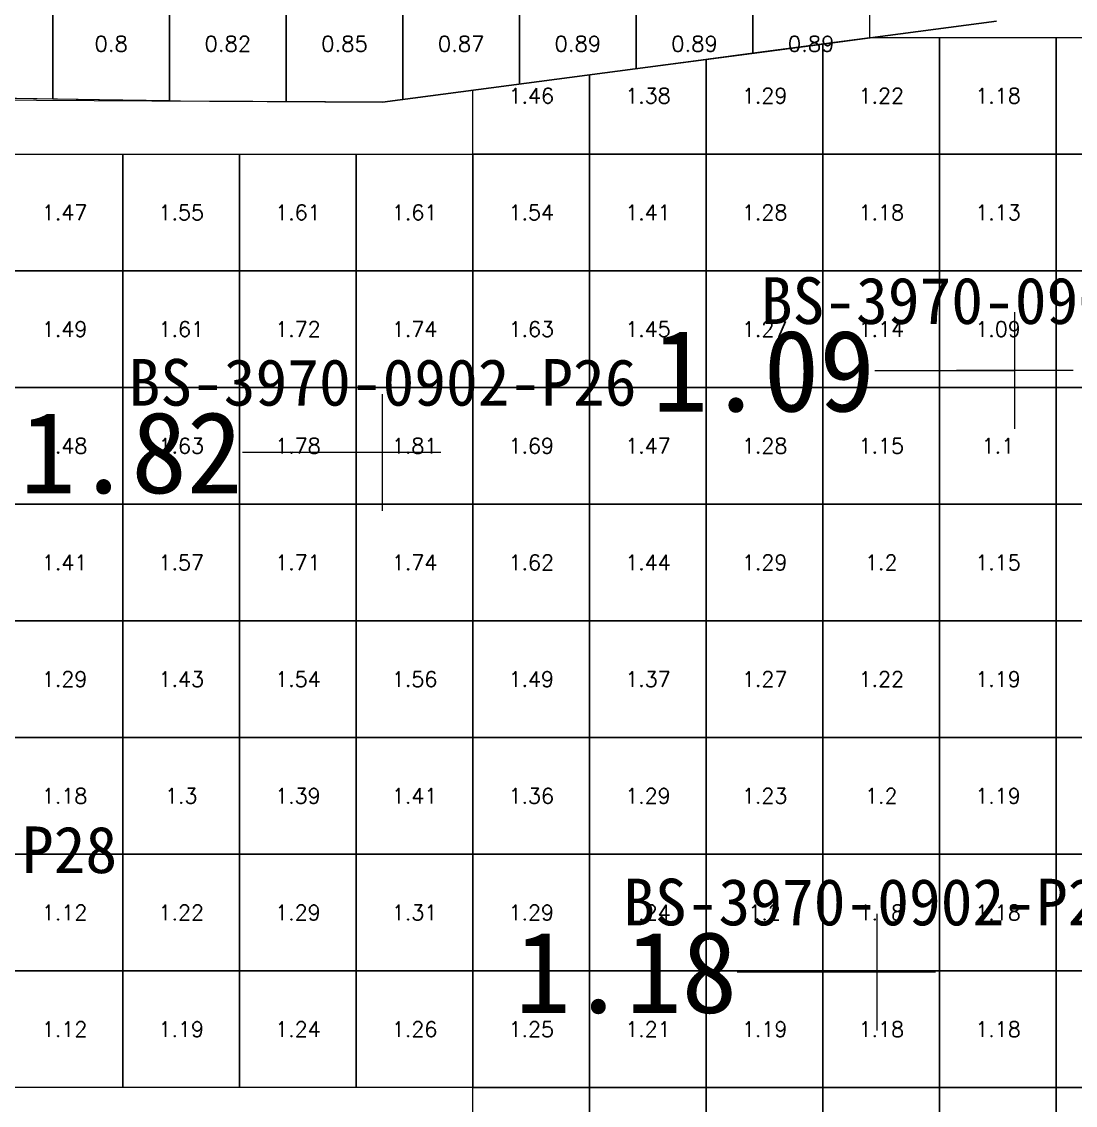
# Model space of a CAD drawing. Header units: inches. Extents: x 469759 to 470079, y 4349683 to 4349873.
# Drawn here: x 469912.67 to 469921.7, y 4349706.36 to 4349715.65 of the extents above; entities that cross this region are included whole.
import ezdxf
from ezdxf.enums import TextEntityAlignment as Align

# ---------------------------------------------------------------- set-up
doc = ezdxf.new("R2010")
doc.units = ezdxf.units.IN
doc.header["$MEASUREMENT"] = 0
for name, color, linetype, lineweight in [('0.500-1.000', 7, 'Continuous', 0), ('孔口文字', 7, 'Continuous', 0), ('点', 7, 'Continuous', 0), ('爆区方格网', 7, 'Continuous', 0), ('线条', 7, 'Continuous', 0), ('钻孔', 7, 'Continuous', 0)]:
    doc.layers.add(name, color=color, linetype=linetype, lineweight=lineweight)
doc.styles.add('3dmine_textStyle_1', font='txt.shx', dxfattribs={"height": 1, "bigfont": 'gbcbig.shx'})
doc.styles.add('3dmine_textStyle_3', font='SimSun.ttf', dxfattribs={"height": 1})

msp = doc.modelspace()

# ---------------------------------------------------------------- hatches: boundary and pattern name
at = {"layer": '钻孔', "linetype": 'Continuous', "lineweight": 0, "true_color": 0x0000ff, "extrusion": (0, 1, 0)}
for points in [[(-469922.183, 3959.517), (-469921.183, 3959.517), (-469921.183, 3971.517), (-469922.183, 3971.517)], [(-469921.004, 3959.762), (-469920.004, 3959.762), (-469920.004, 3971.762), (-469921.004, 3971.762)]]:
    msp.add_hatch(color=5, dxfattribs=at).paths.add_polyline_path(points, flags=0)
at = {"layer": '钻孔', "linetype": 'Continuous', "lineweight": 0, "true_color": 0xff0000, "extrusion": (0, 1, 0)}
msp.add_hatch(color=1, dxfattribs=at).paths.add_polyline_path([(-469916.764, 3959.772), (-469915.764, 3959.772), (-469915.764, 3971.772), (-469916.764, 3971.772)], flags=0)

# ---------------------------------------------------------------- linework, layer by layer
at = {"color": 5, "linetype": 'Continuous', "lineweight": 0, "true_color": 0x0000ff}
msp.add_lwpolyline([(469883.538, 4349714.441), (469888.8691, 4349713.1631), (469901.1702, 4349715.312), (469905.0048, 4349715.1555), (469906.1187, 4349711.9111), (469908.9321, 4349710.1846), (469910.9653, 4349712.1543), (469912.3016, 4349714.978), (469915.7637, 4349714.957), (469921.0266, 4349715.6532)], dxfattribs=at)
at = {"layer": '0.500-1.000', "color": 4, "linetype": 'Continuous', "lineweight": 0, "true_color": 0x00ffff}
msp.add_lwpolyline([(469921.0266, 4349715.6532), (469915.7637, 4349714.957), (469915.2753, 4349714.96), (469914.0326, 4349714.9675), (469910.3411, 4349715.0257), (469908.9752, 4349715.0596), (469906.5763, 4349715.1192), (469902.9379, 4349715.2398), (469902.9905, 4349718.6406)], dxfattribs=at)
at = {"layer": '点', "color": 138, "linetype": 'Continuous', "lineweight": 0, "true_color": 0x004c4c}
for points, elevation in [([(469921.1826, 4349712.1572), (469921.1826, 4349713.1572)], 3971.5171), ([(469921.6826, 4349712.6572), (469920.6826, 4349712.6572)], 3971.5171), ([(469915.7637, 4349711.457), (469915.7637, 4349712.457)], 3971.772), ([(469916.2637, 4349711.957), (469915.2637, 4349711.957)], 3971.772), ([(469920.0039, 4349707.0029), (469920.0039, 4349708.0029)], 3971.762), ([(469920.5039, 4349707.5029), (469919.5039, 4349707.5029)], 3971.762)]:
    msp.add_lwpolyline(points, dxfattribs=dict(at, elevation=elevation))
at = {"layer": '爆区方格网', "color": 4, "linetype": 'Continuous', "lineweight": 0, "true_color": 0x00ffff, "elevation": 3972.002}
for points in [[(469912.9389, 4349714.9847), (469911.9389, 4349715.0005), (469911.9389, 4349715.958), (469912.9389, 4349715.958), (469912.9389, 4349714.9847)], [(469913.9389, 4349714.969), (469912.9389, 4349714.9847), (469912.9389, 4349715.958), (469913.9389, 4349715.958), (469913.9389, 4349714.969)], [(469914.9389, 4349714.962), (469914.0326, 4349714.9675), (469913.9389, 4349714.969), (469913.9389, 4349715.958), (469914.9389, 4349715.958), (469914.9389, 4349714.962)], [(469915.9389, 4349714.9802), (469915.7712, 4349714.958), (469915.5986, 4349714.958), (469915.2753, 4349714.96), (469914.9389, 4349714.962), (469914.9389, 4349715.958), (469915.9389, 4349715.958), (469915.9389, 4349714.9802)], [(469916.9389, 4349715.1125), (469915.9389, 4349714.9802), (469915.9389, 4349715.958), (469916.9389, 4349715.958), (469916.9389, 4349715.1125)], [(469917.9389, 4349715.2448), (469916.9389, 4349715.1125), (469916.9389, 4349715.958), (469917.9389, 4349715.958), (469917.9389, 4349715.2448)], [(469918.9389, 4349715.377), (469917.9389, 4349715.2448), (469917.9389, 4349715.958), (469918.9389, 4349715.958), (469918.9389, 4349715.377)], [(469919.9389, 4349715.5093), (469918.9389, 4349715.377), (469918.9389, 4349715.958), (469919.9389, 4349715.958), (469919.9389, 4349715.5093)]]:
    msp.add_lwpolyline(points, dxfattribs=at)
at = {"layer": '爆区方格网', "color": 5, "linetype": 'Continuous', "lineweight": 0, "true_color": 0x0000ff, "elevation": 3971.535}
for points in [[(469919.539, 4349714.5127), (469918.539, 4349714.5127), (469918.539, 4349715.3241), (469919.539, 4349715.4564), (469919.539, 4349714.5127)], [(469920.539, 4349714.5127), (469919.539, 4349714.5127), (469919.539, 4349715.4564), (469919.9648, 4349715.5127), (469920.539, 4349715.5127), (469920.539, 4349714.5127)], [(469921.539, 4349714.5127), (469920.539, 4349714.5127), (469920.539, 4349715.5127), (469921.539, 4349715.5127), (469921.539, 4349714.5127)], [(469922.539, 4349714.5127), (469921.539, 4349714.5127), (469921.539, 4349715.5127), (469922.539, 4349715.5127), (469922.539, 4349714.5127)], [(469918.539, 4349714.5127), (469917.539, 4349714.5127), (469917.539, 4349715.1919), (469918.539, 4349715.3241), (469918.539, 4349714.5127)], [(469917.539, 4349714.5127), (469916.539, 4349714.5127), (469916.539, 4349715.0596), (469917.539, 4349715.1919), (469917.539, 4349714.5127)], [(469913.539, 4349713.5127), (469912.539, 4349713.5127), (469912.539, 4349714.5127), (469913.539, 4349714.5127), (469913.539, 4349713.5127)], [(469914.539, 4349713.5127), (469913.539, 4349713.5127), (469913.539, 4349714.5127), (469914.539, 4349714.5127), (469914.539, 4349713.5127)], [(469915.539, 4349713.5127), (469914.539, 4349713.5127), (469914.539, 4349714.5127), (469915.539, 4349714.5127), (469915.539, 4349713.5127)], [(469916.539, 4349713.5127), (469915.539, 4349713.5127), (469915.539, 4349714.5127), (469916.539, 4349714.5127), (469916.539, 4349713.5127)], [(469917.539, 4349713.5127), (469916.539, 4349713.5127), (469916.539, 4349714.5127), (469917.539, 4349714.5127), (469917.539, 4349713.5127)], [(469918.539, 4349713.5127), (469917.539, 4349713.5127), (469917.539, 4349714.5127), (469918.539, 4349714.5127), (469918.539, 4349713.5127)], [(469919.539, 4349713.5127), (469918.539, 4349713.5127), (469918.539, 4349714.5127), (469919.539, 4349714.5127), (469919.539, 4349713.5127)], [(469920.539, 4349713.5127), (469919.539, 4349713.5127), (469919.539, 4349714.5127), (469920.539, 4349714.5127), (469920.539, 4349713.5127)], [(469921.539, 4349713.5127), (469920.539, 4349713.5127), (469920.539, 4349714.5127), (469921.539, 4349714.5127), (469921.539, 4349713.5127)], [(469922.539, 4349713.5127), (469921.539, 4349713.5127), (469921.539, 4349714.5127), (469922.539, 4349714.5127), (469922.539, 4349713.5127)], [(469913.539, 4349712.5127), (469912.539, 4349712.5127), (469912.539, 4349713.5127), (469913.539, 4349713.5127), (469913.539, 4349712.5127)], [(469914.539, 4349712.5127), (469913.539, 4349712.5127), (469913.539, 4349713.5127), (469914.539, 4349713.5127), (469914.539, 4349712.5127)], [(469915.539, 4349712.5127), (469914.539, 4349712.5127), (469914.539, 4349713.5127), (469915.539, 4349713.5127), (469915.539, 4349712.5127)], [(469916.539, 4349712.5127), (469915.539, 4349712.5127), (469915.539, 4349713.5127), (469916.539, 4349713.5127), (469916.539, 4349712.5127)], [(469917.539, 4349712.5127), (469916.539, 4349712.5127), (469916.539, 4349713.5127), (469917.539, 4349713.5127), (469917.539, 4349712.5127)], [(469918.539, 4349712.5127), (469917.539, 4349712.5127), (469917.539, 4349713.5127), (469918.539, 4349713.5127), (469918.539, 4349712.5127)], [(469919.539, 4349712.5127), (469918.539, 4349712.5127), (469918.539, 4349713.5127), (469919.539, 4349713.5127), (469919.539, 4349712.5127)], [(469920.539, 4349712.5127), (469919.539, 4349712.5127), (469919.539, 4349713.5127), (469920.539, 4349713.5127), (469920.539, 4349712.5127)], [(469921.539, 4349712.5127), (469920.539, 4349712.5127), (469920.539, 4349713.5127), (469921.539, 4349713.5127), (469921.539, 4349712.5127)], [(469922.539, 4349712.5127), (469921.539, 4349712.5127), (469921.539, 4349713.5127), (469922.539, 4349713.5127), (469922.539, 4349712.5127)], [(469913.539, 4349711.5127), (469912.539, 4349711.5127), (469912.539, 4349712.5127), (469913.539, 4349712.5127), (469913.539, 4349711.5127)], [(469914.539, 4349711.5127), (469913.539, 4349711.5127), (469913.539, 4349712.5127), (469914.539, 4349712.5127), (469914.539, 4349711.5127)], [(469915.539, 4349711.5127), (469914.539, 4349711.5127), (469914.539, 4349712.5127), (469915.539, 4349712.5127), (469915.539, 4349711.5127)], [(469916.539, 4349711.5127), (469915.539, 4349711.5127), (469915.539, 4349712.5127), (469916.539, 4349712.5127), (469916.539, 4349711.5127)], [(469917.539, 4349711.5127), (469916.539, 4349711.5127), (469916.539, 4349712.5127), (469917.539, 4349712.5127), (469917.539, 4349711.5127)], [(469918.539, 4349711.5127), (469917.539, 4349711.5127), (469917.539, 4349712.5127), (469918.539, 4349712.5127), (469918.539, 4349711.5127)], [(469919.539, 4349711.5127), (469918.539, 4349711.5127), (469918.539, 4349712.5127), (469919.539, 4349712.5127), (469919.539, 4349711.5127)], [(469920.539, 4349711.5127), (469919.539, 4349711.5127), (469919.539, 4349712.5127), (469920.539, 4349712.5127), (469920.539, 4349711.5127)], [(469921.539, 4349711.5127), (469920.539, 4349711.5127), (469920.539, 4349712.5127), (469921.539, 4349712.5127), (469921.539, 4349711.5127)], [(469922.539, 4349711.5127), (469921.539, 4349711.5127), (469921.539, 4349712.5127), (469922.539, 4349712.5127), (469922.539, 4349711.5127)], [(469913.539, 4349710.5127), (469912.539, 4349710.5127), (469912.539, 4349711.5127), (469913.539, 4349711.5127), (469913.539, 4349710.5127)], [(469914.539, 4349710.5127), (469913.539, 4349710.5127), (469913.539, 4349711.5127), (469914.539, 4349711.5127), (469914.539, 4349710.5127)], [(469915.539, 4349710.5127), (469914.539, 4349710.5127), (469914.539, 4349711.5127), (469915.539, 4349711.5127), (469915.539, 4349710.5127)], [(469916.539, 4349710.5127), (469915.539, 4349710.5127), (469915.539, 4349711.5127), (469916.539, 4349711.5127), (469916.539, 4349710.5127)], [(469917.539, 4349710.5127), (469916.539, 4349710.5127), (469916.539, 4349711.5127), (469917.539, 4349711.5127), (469917.539, 4349710.5127)], [(469918.539, 4349710.5127), (469917.539, 4349710.5127), (469917.539, 4349711.5127), (469918.539, 4349711.5127), (469918.539, 4349710.5127)], [(469919.539, 4349710.5127), (469918.539, 4349710.5127), (469918.539, 4349711.5127), (469919.539, 4349711.5127), (469919.539, 4349710.5127)], [(469920.539, 4349710.5127), (469919.539, 4349710.5127), (469919.539, 4349711.5127), (469920.539, 4349711.5127), (469920.539, 4349710.5127)], [(469921.539, 4349710.5127), (469920.539, 4349710.5127), (469920.539, 4349711.5127), (469921.539, 4349711.5127), (469921.539, 4349710.5127)], [(469922.539, 4349710.5127), (469921.539, 4349710.5127), (469921.539, 4349711.5127), (469922.539, 4349711.5127), (469922.539, 4349710.5127)], [(469913.539, 4349709.5127), (469912.539, 4349709.5127), (469912.539, 4349710.5127), (469913.539, 4349710.5127), (469913.539, 4349709.5127)], [(469914.539, 4349709.5127), (469913.539, 4349709.5127), (469913.539, 4349710.5127), (469914.539, 4349710.5127), (469914.539, 4349709.5127)], [(469915.539, 4349709.5127), (469914.539, 4349709.5127), (469914.539, 4349710.5127), (469915.539, 4349710.5127), (469915.539, 4349709.5127)], [(469916.539, 4349709.5127), (469915.539, 4349709.5127), (469915.539, 4349710.5127), (469916.539, 4349710.5127), (469916.539, 4349709.5127)], [(469917.539, 4349709.5127), (469916.539, 4349709.5127), (469916.539, 4349710.5127), (469917.539, 4349710.5127), (469917.539, 4349709.5127)], [(469918.539, 4349709.5127), (469917.539, 4349709.5127), (469917.539, 4349710.5127), (469918.539, 4349710.5127), (469918.539, 4349709.5127)], [(469919.539, 4349709.5127), (469918.539, 4349709.5127), (469918.539, 4349710.5127), (469919.539, 4349710.5127), (469919.539, 4349709.5127)], [(469920.539, 4349709.5127), (469919.539, 4349709.5127), (469919.539, 4349710.5127), (469920.539, 4349710.5127), (469920.539, 4349709.5127)], [(469921.539, 4349709.5127), (469920.539, 4349709.5127), (469920.539, 4349710.5127), (469921.539, 4349710.5127), (469921.539, 4349709.5127)], [(469922.539, 4349709.5127), (469921.539, 4349709.5127), (469921.539, 4349710.5127), (469922.539, 4349710.5127), (469922.539, 4349709.5127)], [(469913.539, 4349708.5127), (469912.539, 4349708.5127), (469912.539, 4349709.5127), (469913.539, 4349709.5127), (469913.539, 4349708.5127)], [(469914.539, 4349708.5127), (469913.539, 4349708.5127), (469913.539, 4349709.5127), (469914.539, 4349709.5127), (469914.539, 4349708.5127)], [(469915.539, 4349708.5127), (469914.539, 4349708.5127), (469914.539, 4349709.5127), (469915.539, 4349709.5127), (469915.539, 4349708.5127)], [(469916.539, 4349708.5127), (469915.539, 4349708.5127), (469915.539, 4349709.5127), (469916.539, 4349709.5127), (469916.539, 4349708.5127)], [(469917.539, 4349708.5127), (469916.539, 4349708.5127), (469916.539, 4349709.5127), (469917.539, 4349709.5127), (469917.539, 4349708.5127)], [(469918.539, 4349708.5127), (469917.539, 4349708.5127), (469917.539, 4349709.5127), (469918.539, 4349709.5127), (469918.539, 4349708.5127)], [(469919.539, 4349708.5127), (469918.539, 4349708.5127), (469918.539, 4349709.5127), (469919.539, 4349709.5127), (469919.539, 4349708.5127)], [(469920.539, 4349708.5127), (469919.539, 4349708.5127), (469919.539, 4349709.5127), (469920.539, 4349709.5127), (469920.539, 4349708.5127)], [(469921.539, 4349708.5127), (469920.539, 4349708.5127), (469920.539, 4349709.5127), (469921.539, 4349709.5127), (469921.539, 4349708.5127)], [(469922.539, 4349708.5127), (469921.539, 4349708.5127), (469921.539, 4349709.5127), (469922.539, 4349709.5127), (469922.539, 4349708.5127)], [(469913.539, 4349707.5127), (469912.539, 4349707.5127), (469912.539, 4349708.5127), (469913.539, 4349708.5127), (469913.539, 4349707.5127)], [(469914.539, 4349707.5127), (469913.539, 4349707.5127), (469913.539, 4349708.5127), (469914.539, 4349708.5127), (469914.539, 4349707.5127)], [(469915.539, 4349707.5127), (469914.539, 4349707.5127), (469914.539, 4349708.5127), (469915.539, 4349708.5127), (469915.539, 4349707.5127)], [(469916.539, 4349707.5127), (469915.539, 4349707.5127), (469915.539, 4349708.5127), (469916.539, 4349708.5127), (469916.539, 4349707.5127)], [(469917.539, 4349707.5127), (469916.539, 4349707.5127), (469916.539, 4349708.5127), (469917.539, 4349708.5127), (469917.539, 4349707.5127)], [(469918.539, 4349707.5127), (469917.539, 4349707.5127), (469917.539, 4349708.5127), (469918.539, 4349708.5127), (469918.539, 4349707.5127)], [(469919.539, 4349707.5127), (469918.539, 4349707.5127), (469918.539, 4349708.5127), (469919.539, 4349708.5127), (469919.539, 4349707.5127)], [(469920.539, 4349707.5127), (469919.539, 4349707.5127), (469919.539, 4349708.5127), (469920.539, 4349708.5127), (469920.539, 4349707.5127)], [(469921.539, 4349707.5127), (469920.539, 4349707.5127), (469920.539, 4349708.5127), (469921.539, 4349708.5127), (469921.539, 4349707.5127)], [(469922.539, 4349707.5127), (469921.539, 4349707.5127), (469921.539, 4349708.5127), (469922.539, 4349708.5127), (469922.539, 4349707.5127)], [(469913.539, 4349706.5127), (469912.539, 4349706.5127), (469912.539, 4349707.5127), (469913.539, 4349707.5127), (469913.539, 4349706.5127)], [(469914.539, 4349706.5127), (469913.539, 4349706.5127), (469913.539, 4349707.5127), (469914.539, 4349707.5127), (469914.539, 4349706.5127)], [(469915.539, 4349706.5127), (469914.539, 4349706.5127), (469914.539, 4349707.5127), (469915.539, 4349707.5127), (469915.539, 4349706.5127)], [(469916.539, 4349706.5127), (469915.539, 4349706.5127), (469915.539, 4349707.5127), (469916.539, 4349707.5127), (469916.539, 4349706.5127)], [(469917.539, 4349706.5127), (469916.539, 4349706.5127), (469916.539, 4349707.5127), (469917.539, 4349707.5127), (469917.539, 4349706.5127)], [(469918.539, 4349706.5127), (469917.539, 4349706.5127), (469917.539, 4349707.5127), (469918.539, 4349707.5127), (469918.539, 4349706.5127)], [(469919.539, 4349706.5127), (469918.539, 4349706.5127), (469918.539, 4349707.5127), (469919.539, 4349707.5127), (469919.539, 4349706.5127)], [(469920.539, 4349706.5127), (469919.539, 4349706.5127), (469919.539, 4349707.5127), (469920.539, 4349707.5127), (469920.539, 4349706.5127)], [(469921.539, 4349706.5127), (469920.539, 4349706.5127), (469920.539, 4349707.5127), (469921.539, 4349707.5127), (469921.539, 4349706.5127)], [(469922.539, 4349706.5127), (469921.539, 4349706.5127), (469921.539, 4349707.5127), (469922.539, 4349707.5127), (469922.539, 4349706.5127)], [(469917.539, 4349705.5127), (469916.539, 4349705.5127), (469916.539, 4349706.5127), (469917.539, 4349706.5127), (469917.539, 4349705.5127)], [(469918.539, 4349705.5127), (469917.539, 4349705.5127), (469917.539, 4349706.5127), (469918.539, 4349706.5127), (469918.539, 4349705.5127)], [(469919.539, 4349705.5127), (469918.539, 4349705.5127), (469918.539, 4349706.5127), (469919.539, 4349706.5127), (469919.539, 4349705.5127)], [(469920.539, 4349705.5127), (469919.539, 4349705.5127), (469919.539, 4349706.5127), (469920.539, 4349706.5127), (469920.539, 4349705.5127)], [(469921.539, 4349705.5127), (469920.539, 4349705.5127), (469920.539, 4349706.5127), (469921.539, 4349706.5127), (469921.539, 4349705.5127)], [(469922.539, 4349705.5127), (469921.539, 4349705.5127), (469921.539, 4349706.5127), (469922.539, 4349706.5127), (469922.539, 4349705.5127)]]:
    msp.add_lwpolyline(points, dxfattribs=at)
at = {"layer": '线条', "color": 138, "linetype": 'Continuous', "lineweight": 0, "true_color": 0x004c4c}
for points, elevation in [([(469921.1826, 4349712.6572), (469921.1826, 4349712.6572), (469921.1826, 4349712.6572)], 3971.5171), ([(469915.7637, 4349711.957), (469915.7637, 4349711.957), (469915.7637, 4349711.957)], 3971.772), ([(469920.0039, 4349707.5029), (469920.0039, 4349707.5029), (469920.0039, 4349707.5029)], 3971.762)]:
    msp.add_lwpolyline(points, dxfattribs=dict(at, elevation=elevation))
at = {"layer": '钻孔', "color": 5, "linetype": 'Continuous', "lineweight": 0, "true_color": 0x0000ff}
for points, elevation in [([(469921.183, 4349712.657), (469919.983, 4349712.657)], 3971.517), ([(469921.183, 4349712.657), (469919.983, 4349712.657)], 3959.517), ([(469920.004, 4349707.503), (469918.804, 4349707.503)], 3971.762), ([(469920.004, 4349707.503), (469918.804, 4349707.503)], 3959.762)]:
    msp.add_lwpolyline(points, dxfattribs=dict(at, elevation=elevation))
at = {"layer": '钻孔', "color": 1, "linetype": 'Continuous', "lineweight": 0, "true_color": 0xff0000}
for elevation in [3971.772, 3959.772]:
    msp.add_lwpolyline([(469915.764, 4349711.957), (469914.564, 4349711.957)], dxfattribs=dict(at, elevation=elevation))

# ---------------------------------------------------------------- texts
at = {"color": 4, "linetype": 'Continuous', "lineweight": 0, "true_color": 0x00ffff, "style": '3dmine_textStyle_1'}
for s, p in [('0.8', (469913.4389, 4349715.458, 3972.002)), ('0.82', (469914.4389, 4349715.458, 3972.002)), ('0.85', (469915.4389, 4349715.458, 3972.002)), ('0.87', (469916.4389, 4349715.458, 3972.002)), ('0.89', (469917.4389, 4349715.458, 3972.002)), ('0.89', (469918.4389, 4349715.458, 3972.002)), ('0.89', (469919.4389, 4349715.458, 3972.002))]:
    msp.add_text(s, height=0.13333, dxfattribs=at).set_placement(p, align=Align.MIDDLE_CENTER)
at = {"color": 5, "linetype": 'Continuous', "lineweight": 0, "true_color": 0x0000ff, "style": '3dmine_textStyle_1'}
for s, p in [('1.46', (469917.039, 4349715.013, 3971.535)), ('1.38', (469918.039, 4349715.013, 3971.535)), ('1.29', (469919.039, 4349715.013, 3971.535)), ('1.22', (469920.039, 4349715.013, 3971.535)), ('1.18', (469921.039, 4349715.013, 3971.535)), ('1.47', (469913.039, 4349714.013, 3971.535)), ('1.55', (469914.039, 4349714.013, 3971.535)), ('1.61', (469915.039, 4349714.013, 3971.535)), ('1.61', (469916.039, 4349714.013, 3971.535)), ('1.54', (469917.039, 4349714.013, 3971.535)), ('1.41', (469918.039, 4349714.013, 3971.535)), ('1.28', (469919.039, 4349714.013, 3971.535)), ('1.18', (469920.039, 4349714.013, 3971.535)), ('1.13', (469921.039, 4349714.013, 3971.535)), ('1.49', (469913.039, 4349713.013, 3971.535)), ('1.61', (469914.039, 4349713.013, 3971.535)), ('1.72', (469915.039, 4349713.013, 3971.535)), ('1.74', (469916.039, 4349713.013, 3971.535)), ('1.63', (469917.039, 4349713.013, 3971.535)), ('1.45', (469918.039, 4349713.013, 3971.535)), ('1.27', (469919.039, 4349713.013, 3971.535)), ('1.14', (469920.039, 4349713.013, 3971.535)), ('1.09', (469921.039, 4349713.013, 3971.535)), ('1.48', (469913.039, 4349712.013, 3971.535)), ('1.63', (469914.039, 4349712.013, 3971.535)), ('1.78', (469915.039, 4349712.013, 3971.535)), ('1.81', (469916.039, 4349712.013, 3971.535)), ('1.69', (469917.039, 4349712.013, 3971.535)), ('1.47', (469918.039, 4349712.013, 3971.535)), ('1.28', (469919.039, 4349712.013, 3971.535)), ('1.15', (469920.039, 4349712.013, 3971.535)), ('1.1', (469921.039, 4349712.013, 3971.535)), ('1.41', (469913.039, 4349711.013, 3971.535)), ('1.57', (469914.039, 4349711.013, 3971.535)), ('1.71', (469915.039, 4349711.013, 3971.535)), ('1.74', (469916.039, 4349711.013, 3971.535)), ('1.62', (469917.039, 4349711.013, 3971.535)), ('1.44', (469918.039, 4349711.013, 3971.535)), ('1.29', (469919.039, 4349711.013, 3971.535)), ('1.2', (469920.039, 4349711.013, 3971.535)), ('1.15', (469921.039, 4349711.013, 3971.535)), ('1.29', (469913.039, 4349710.013, 3971.535)), ('1.43', (469914.039, 4349710.013, 3971.535)), ('1.54', (469915.039, 4349710.013, 3971.535)), ('1.56', (469916.039, 4349710.013, 3971.535)), ('1.49', (469917.039, 4349710.013, 3971.535)), ('1.37', (469918.039, 4349710.013, 3971.535)), ('1.27', (469919.039, 4349710.013, 3971.535)), ('1.22', (469920.039, 4349710.013, 3971.535)), ('1.19', (469921.039, 4349710.013, 3971.535)), ('1.18', (469913.039, 4349709.013, 3971.535)), ('1.3', (469914.039, 4349709.013, 3971.535)), ('1.39', (469915.039, 4349709.013, 3971.535)), ('1.41', (469916.039, 4349709.013, 3971.535)), ('1.36', (469917.039, 4349709.013, 3971.535)), ('1.29', (469918.039, 4349709.013, 3971.535)), ('1.23', (469919.039, 4349709.013, 3971.535)), ('1.2', (469920.039, 4349709.013, 3971.535)), ('1.19', (469921.039, 4349709.013, 3971.535)), ('1.12', (469913.039, 4349708.013, 3971.535)), ('1.22', (469914.039, 4349708.013, 3971.535)), ('1.29', (469915.039, 4349708.013, 3971.535)), ('1.31', (469916.039, 4349708.013, 3971.535)), ('1.29', (469917.039, 4349708.013, 3971.535)), ('1.24', (469918.039, 4349708.013, 3971.535)), ('1.2', (469919.039, 4349708.013, 3971.535)), ('1.18', (469920.039, 4349708.013, 3971.535)), ('1.18', (469921.039, 4349708.013, 3971.535)), ('1.12', (469913.039, 4349707.013, 3971.535)), ('1.19', (469914.039, 4349707.013, 3971.535)), ('1.24', (469915.039, 4349707.013, 3971.535)), ('1.26', (469916.039, 4349707.013, 3971.535)), ('1.25', (469917.039, 4349707.013, 3971.535)), ('1.21', (469918.039, 4349707.013, 3971.535)), ('1.19', (469919.039, 4349707.013, 3971.535)), ('1.18', (469920.039, 4349707.013, 3971.535)), ('1.18', (469921.039, 4349707.013, 3971.535))]:
    msp.add_text(s, height=0.13, dxfattribs=at).set_placement(p, align=Align.MIDDLE_CENTER)
at = {"layer": '孔口文字', "color": 138, "linetype": 'Continuous', "lineweight": 0, "true_color": 0x004c4c, "style": '3dmine_textStyle_3'}
for s, p in [('BS-3970-0902-P24', (469921.183, 4349713.057, 3971.517)), ('BS-3970-0902-P26', (469915.764, 4349712.357, 3971.772)), ('BS-3970-0902-P28', (469911.313, 4349708.351, 3971.536)), ('BS-3970-0902-P25', (469920.004, 4349707.903, 3971.762))]:
    msp.add_text(s, height=0.4, dxfattribs=at).set_placement(p, align=Align.CENTER)
at = {"layer": '钻孔', "color": 5, "linetype": 'Continuous', "lineweight": 0, "true_color": 0x0000ff, "style": '3dmine_textStyle_3'}
for s, p in [('1.09', (469919.983, 4349712.657, 3971.517)), ('1.18', (469918.804, 4349707.503, 3971.762))]:
    msp.add_text(s, height=0.7, dxfattribs=at).set_placement(p, align=Align.MIDDLE_RIGHT)
at = {"layer": '钻孔', "color": 1, "linetype": 'Continuous', "lineweight": 0, "true_color": 0xff0000, "style": '3dmine_textStyle_3'}
msp.add_text('1.82', height=0.7, dxfattribs=at).set_placement((469914.564, 4349711.957, 3971.772), align=Align.MIDDLE_RIGHT)

doc.saveas('drawing.dxf')
